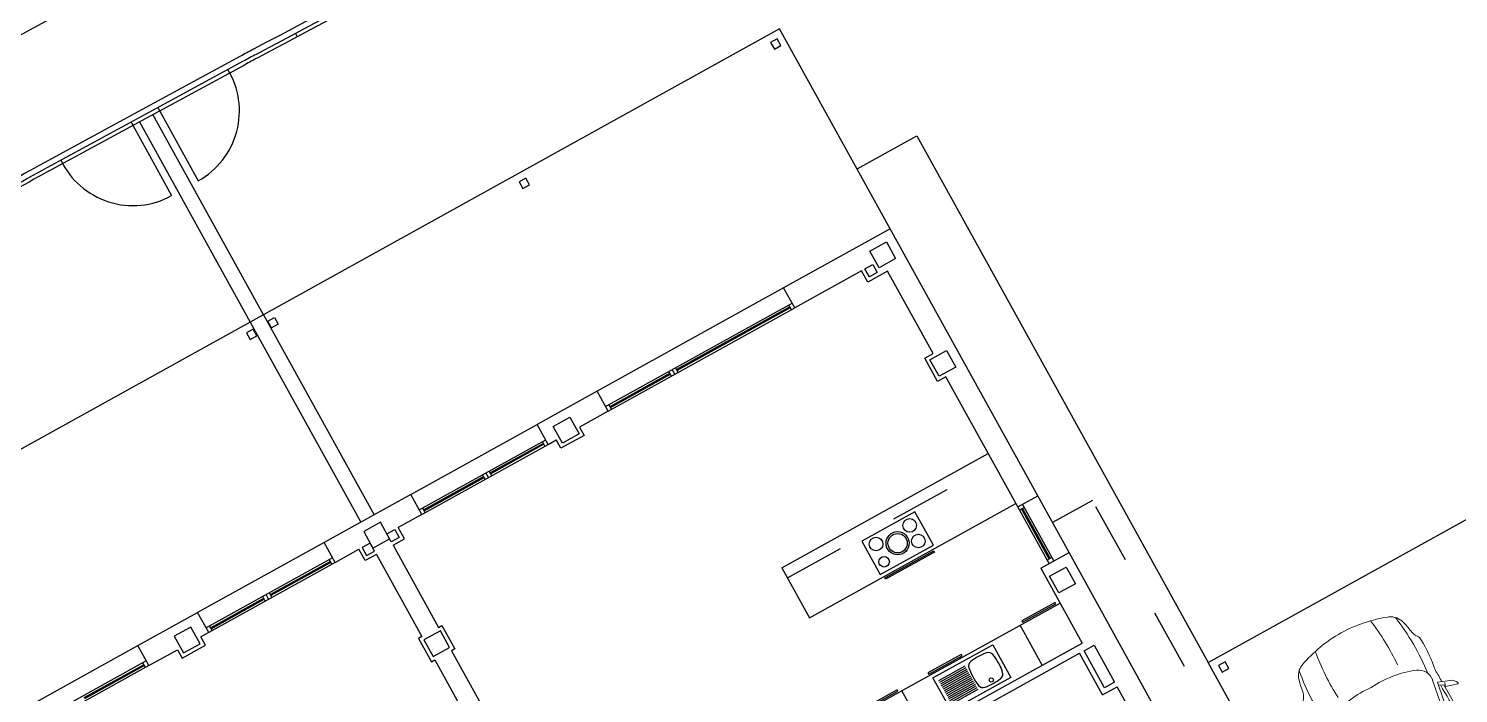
# Model space of a CAD drawing. Header units: millimetres. Extents: x 441061 to 442903, y 4515148 to 4515613.
# Drawn here: x 442603.111 to 442605.459, y 4515548.88 to 4515549.97 of the extents above; entities that cross this region are included whole.
import ezdxf

# ---------------------------------------------------------------- set-up
doc = ezdxf.new("R2010")
doc.units = ezdxf.units.MM
doc.linetypes.add('CONTINUA', pattern=[0])
doc.linetypes.add('RAYITAS', pattern=[0.375, 0.25, -0.125])
for name, color, linetype in [('01_mono BAJA', 2, 'Continuous'), ('01_piscinas', 254, 'Continuous'), ('01_proyección', 4, 'RAYITAS')]:
    doc.layers.add(name, color=color, linetype=linetype)
doc.layers.add('01_muebles_B', color=254, linetype='Continuous', lineweight=5)

# ---------------------------------------------------------------- blocks, each defined once
blk = doc.blocks.new('A$C6A825EFA')
at = {"layer": '01_mono BAJA', "color": 254}
for p, q in [((0, 12.5, 0), (0, 7.855, 0)), ((0.3, 12.075, 0), (0.3, 9.705, 0)), ((0.52, 9.705, 0), (0.3, 9.705, 0)), ((0.52, 9.705, 0), (0.52, 9.08, 0)), ((3.4, 9.08, 0), (0.52, 9.08, 0)), ((3.4, 8.98, 0), (0.425, 8.98, 0)), ((0.425, 7.855, 0), (0.425, 8.98, 0)), ((1.025, 8.98, 0), (1.025, 8.38, 0)), ((1.462, 8.43, 0), (1.462, 8.92, 0)), ((1.462, 8.92, 0), (2.362, 8.92, 0)), ((1.921, 8.85, 0), (2.317, 8.85, 0)), ((2.362, 8.92, 0), (2.362, 8.43, 0)), ((2.8, 8.98, 0), (2.8, 8.38, 0)), ((1.921, 8.825, 0), (2.317, 8.825, 0)), ((1.921, 8.8, 0), (2.317, 8.8, 0)), ((1.921, 8.775, 0), (2.317, 8.775, 0)), ((1.921, 8.75, 0), (2.317, 8.75, 0)), ((1.921, 8.725, 0), (2.317, 8.725, 0)), ((1.921, 8.7, 0), (2.317, 8.7, 0)), ((1.921, 8.675, 0), (2.317, 8.675, 0)), ((1.921, 8.65, 0), (2.317, 8.65, 0)), ((1.921, 8.625, 0), (2.317, 8.625, 0)), ((1.921, 8.6, 0), (2.317, 8.6, 0)), ((1.921, 8.575, 0), (2.317, 8.575, 0)), ((1.921, 8.55, 0), (2.317, 8.55, 0)), ((1.921, 8.525, 0), (2.317, 8.525, 0)), ((1.921, 8.5, 0), (2.317, 8.5, 0)), ((3.4, 8.38, 0), (0.425, 8.38, 0)), ((2.362, 8.43, 0), (1.462, 8.43, 0)), ((0.425, 7.855, 0), (0, 7.855, 0)), ((0, 7.855, 0), (0, 7.005, 0)), ((0.23, 7.855, 0), (0.23, 7.005, 0)), ((0.23, 7.805, 0), (0.3, 7.805, 0)), ((0.258, 7.055, 0), (0.258, 7.805, 0)), ((0.272, 7.055, 0), (0.272, 7.805, 0)), ((0.3, 7.855, 0), (0.3, 7.005, 0)), ((7.725, 5.055, 0), (7.725, 7.87, 0)), ((7.975, 5.055, 0), (7.975, 7.87, 0)), ((0.3, 7.005, 0), (0, 7.005, 0)), ((0, 7.005, 0), (0, 3, 0)), ((0.23, 7.055, 0), (0.3, 7.055, 0)), ((0.3, 7.005, 0), (0.3, 5.055, 0)), ((3.4, 6.955, 0), (0.3, 6.955, 0)), ((3.4, 6.205, 0), (3.4, 6.955, 0)), ((3.4, 6.205, 0), (0.3, 6.205, 0)), ((7.675, 4.705, 0), (7.675, 5.055, 0)), ((7.675, 5.055, 0), (7.725, 5.055, 0)), ((8.025, 5.055, 0), (7.975, 5.055, 0)), ((8.025, 4.705, 0), (8.025, 5.055, 0)), ((0.3, 4.705, 0), (0.3, 3.47, 0)), ((7.725, 4.705, 0), (7.675, 4.705, 0)), ((7.725, 3.47, 0), (7.725, 4.705, 0)), ((7.975, 3.47, 0), (7.975, 4.705, 0)), ((7.975, 4.705, 0), (8.025, 4.705, 0)), ((0.3, 3.47, 0), (0.595, 3.47, 0)), ((0.595, 3.47, 0), (0.595, 3.3, 0)), ((7.725, 3.47, 0), (7.555, 3.47, 0)), ((7.555, 3.47, 0), (7.555, 3.3, 0)), ((7.975, 3.47, 0), (8.145, 3.47, 0)), ((8.145, 3.47, 0), (8.145, 3.3, 0)), ((0.595, 3.3, 0), (1.6, 3.3, 0)), ((1.6, 3.3, 0), (1.6, 3, 0)), ((4.4, 3.3, 0), (1.6, 3.3, 0)), ((4.4, 3.23, 0), (1.6, 3.23, 0)), ((1.65, 3.3, 0), (1.65, 3.23, 0)), ((1.65, 3.272, 0), (3.35, 3.272, 0)), ((1.65, 3.258, 0), (3.35, 3.258, 0)), ((3.35, 3.3, 0), (3.35, 3.23, 0)), ((3.4, 3.3, 0), (3.4, 3.23, 0)), ((3.45, 3.3, 0), (3.45, 3.23, 0)), ((4.35, 3.272, 0), (3.45, 3.272, 0)), ((4.35, 3.258, 0), (3.45, 3.258, 0)), ((4.35, 3.3, 0), (4.35, 3.23, 0)), ((4.4, 3.3, 0), (4.4, 3, 0)), ((4.4, 3.3, 0), (4.83, 3.3, 0)), ((5.3, 3.3, 0), (5.18, 3.3, 0)), ((7.2, 3.3, 0), (5.3, 3.3, 0)), ((5.3, 3.3, 0), (5.3, 3, 0)), ((7.2, 3.23, 0), (5.3, 3.23, 0)), ((5.35, 3.3, 0), (5.35, 3.23, 0)), ((5.35, 3.272, 0), (6.15, 3.272, 0)), ((5.35, 3.258, 0), (6.15, 3.258, 0)), ((6.15, 3.3, 0), (6.15, 3.23, 0)), ((6.2, 3.3, 0), (6.2, 3.23, 0)), ((6.25, 3.3, 0), (6.25, 3.23, 0)), ((7.15, 3.272, 0), (6.25, 3.272, 0)), ((7.15, 3.258, 0), (6.25, 3.258, 0)), ((7.15, 3.3, 0), (7.15, 3.23, 0)), ((7.2, 3.3, 0), (7.555, 3.3, 0)), ((7.2, 3.3, 0), (7.2, 3, 0)), ((8.5, 3.3, 0), (8.145, 3.3, 0)), ((8.5, 3.3, 0), (10.4, 3.3, 0)), ((8.5, 3.3, 0), (8.5, 3, 0)), ((8.5, 3.23, 0), (10.4, 3.23, 0)), ((8.55, 3.3, 0), (8.55, 3.23, 0)), ((8.55, 3.272, 0), (9.45, 3.272, 0)), ((8.55, 3.258, 0), (9.45, 3.258, 0)), ((9.45, 3.3, 0), (9.45, 3.23, 0)), ((9.5, 3.3, 0), (9.5, 3.23, 0)), ((9.55, 3.3, 0), (9.55, 3.23, 0)), ((10.35, 3.272, 0), (9.55, 3.272, 0)), ((10.35, 3.258, 0), (9.55, 3.258, 0)), ((10.35, 3.3, 0), (10.35, 3.23, 0)), ((10.4, 3.3, 0), (10.4, 3, 0)), ((10.4, 3.3, 0), (10.52, 3.3, 0)), ((11.3, 3.3, 0), (10.87, 3.3, 0)), ((11.3, 3.3, 0), (11.3, 3, 0)), ((11.3, 3.3, 0), (14.1, 3.3, 0)), ((11.3, 3.23, 0), (14.1, 3.23, 0)), ((11.35, 3.3, 0), (11.35, 3.23, 0)), ((11.35, 3.272, 0), (12.25, 3.272, 0)), ((11.35, 3.258, 0), (12.25, 3.258, 0)), ((0, 3, 0), (1.6, 3, 0)), ((0, 3), (0, 0, 0)), ((1.6, 3, 0), (4.4, 3, 0)), ((4.4, 3, 0), (5.3, 3, 0)), ((7.2, 3, 0), (5.3, 3, 0)), ((7.2, 3, 0), (8.5, 3, 0)), ((7.75, 0, 0), (7.75, 3, 0)), ((7.95, 0, 0), (7.95, 3, 0)), ((8.5, 3, 0), (10.4, 3, 0)), ((11.3, 3, 0), (10.4, 3, 0)), ((14.1, 3, 0), (11.3, 3, 0)), ((0, 0, 0), (15.7, 0, 0))]:
    blk.add_line(p, q, dxfattribs=at)
at = {"layer": '01_mono BAJA', "color": 254, "elevation": 0}
for points in [[(0.3, 9.635), (0.45, 9.635), (0.45, 9.08), (0.3, 9.08)], [(0.478, 8.36), (0.478, 8.34), (0.978, 8.34), (0.978, 8.36)], [(1.887, 8.36), (1.887, 8.34), (2.387, 8.34), (2.387, 8.36)], [(2.85, 8.36), (2.85, 8.34), (3.35, 8.34), (3.35, 8.36)], [(2.28, 6.975), (1.545, 6.975), (1.545, 6.995), (2.28, 6.995)], [(1.513, 6.408), (2.313, 6.408), (2.312, 6.908), (1.512, 6.908)], [(0.425, 3.42), (0.545, 3.42), (0.545, 3.3), (0.425, 3.3)], [(7.605, 3.42), (7.725, 3.42), (7.725, 3.3), (7.605, 3.3)], [(8.095, 3.42), (7.975, 3.42), (7.975, 3.3), (8.095, 3.3)], [(0.19, 0.2), (0.09, 0.2), (0.09, 0.1), (0.19, 0.1)], [(7.64, 0.2), (7.74, 0.2), (7.74, 0.1), (7.64, 0.1)], [(8.06, 0.2), (7.96, 0.2), (7.96, 0.1), (8.06, 0.1)]]:
    blk.add_lwpolyline(points, close=True, dxfattribs=at)
at = {"layer": '01_mono BAJA', "color": 254}
for points in [[(0.375, 8.005), (0.125, 8.005), (0.125, 8.255), (0.375, 8.255), (0.375, 8.005)], [(0.375, 4.755), (0.125, 4.755), (0.125, 5.005), (0.375, 5.005), (0.375, 4.755)], [(7.725, 4.755), (7.975, 4.755), (7.975, 5.005), (7.725, 5.005), (7.725, 4.755)], [(0.375, 3.125), (0.125, 3.125), (0.125, 3.375), (0.375, 3.375), (0.375, 3.125)], [(5.13, 3.125), (4.88, 3.125), (4.88, 3.375), (5.13, 3.375), (5.13, 3.125)], [(7.725, 3.125), (7.975, 3.125), (7.975, 3.375), (7.725, 3.375), (7.725, 3.125)], [(10.57, 3.125), (10.82, 3.125), (10.82, 3.375), (10.57, 3.375), (10.57, 3.125)], [(3.965, 0.2), (3.865, 0.2), (3.865, 0.1), (3.965, 0.1)]]:
    blk.add_lwpolyline(points, close=True, dxfattribs=at)
at = {"layer": '01_mono BAJA', "color": 254, "elevation": 0}
blk.add_lwpolyline([(0.3, 5.055), (0.425, 5.055), (0.425, 4.705), (0.3, 4.705)], dxfattribs=at)
at = {"layer": '01_mono BAJA', "color": 254}
for points in [[(4.83, 3.3), (4.83, 3.425), (5.18, 3.425), (5.18, 3.3)], [(10.87, 3.3), (10.87, 3.425), (10.52, 3.425), (10.52, 3.3)]]:
    blk.add_lwpolyline(points, dxfattribs=at)
for centre, radius in [((1.704, 8.825, 0), 0.0275), ((1.66, 6.765, 0), 0.089), ((1.912, 6.658, 0), 0.152), ((1.912, 6.658, 0), 0.127), ((2.185, 6.785, 0), 0.0693), ((1.66, 6.531, 0), 0.089), ((2.165, 6.531, 0), 0.089)]:
    blk.add_circle(centre, radius, dxfattribs=at)
for centre, radius, start, end in [((1.598, 8.794, 0), 0.075, 99.0787, 169.8852), ((1.704, 8.127, 0), 0.75, 80.9213, 99.0787), ((1.811, 8.794, 0), 0.075, 10.1148, 80.9213), ((2.262, 8.675, 0), 0.75, 169.8852, 190.1148), ((1.146, 8.675, 0), 0.75, 349.8852, 10.1148), ((1.598, 8.557, 0), 0.075, 190.1148, 260.9213), ((1.704, 9.223, 0), 0.75, 260.9213, 279.0787), ((1.811, 8.557, 0), 0.075, 279.0787, 349.8852)]:
    blk.add_arc(centre, radius, start, end, dxfattribs=at)
at = {"layer": '01_proyección', "color": 120, "ltscale": 0.25}
blk.add_line((3.4, 6.355, 0), (0.3, 6.355, 0), dxfattribs=at)
at = {"layer": '01_proyección', "color": 120, "ltscale": 0.25, "elevation": 0}
blk.add_lwpolyline([(15.7, 7.405), (16.3, 7.405), (16.3, 13.1), (-0.6, 13.1), (-0.6, 7.405), (0, 7.405)], dxfattribs=at)
blk = doc.blocks.new('A$C392252A0')
at = {"layer": '01_muebles_B', "color": 254}
for p, q in [((10.715, 8.129), (10.705, 8.127)), ((10.705, 8.127), (10.752, 7.979)), ((10.738, 8.124), (10.715, 8.129)), ((10.775, 8.091), (10.738, 8.124)), ((10.846, 7.92), (10.775, 8.091)), ((8.605, 7.917), (8.455, 7.893)), ((9.019, 7.811), (8.92, 7.9)), ((9.201, 7.926), (9.149, 7.807)), ((9.219, 7.928), (9.166, 7.807)), ((9.784, 7.911), (9.748, 7.818)), ((9.876, 7.976), (9.791, 7.758)), ((9.913, 7.908), (9.882, 7.828)), ((10.418, 7.844), (10.846, 7.92)), ((10.43, 7.798), (10.894, 7.881)), ((10.752, 7.979), (10.798, 7.995)), ((10.773, 7.987), (10.809, 7.914)), ((8.499, 7.763), (8.397, 7.82)), ((8.599, 7.726), (9.971, 7.763)), ((8.599, 7.725), (8.599, 7.201)), ((9.731, 7.807), (9.031, 7.807)), ((9.898, 7.807), (9.958, 7.808)), ((10.418, 7.844), (9.958, 7.808)), ((10.43, 7.798), (9.971, 7.763)), ((8.839, 7.203), (8.537, 7.2)), ((8.537, 7.2), (8.537, 7.193)), ((8.839, 7.19), (8.537, 7.193)), ((8.599, 6.669), (8.599, 7.193)), ((8.599, 6.668), (9.971, 6.631)), ((8.499, 6.631), (8.397, 6.573)), ((8.605, 6.476), (8.455, 6.5)), ((9.019, 6.582), (8.92, 6.494)), ((9.731, 6.587), (9.031, 6.587)), ((9.201, 6.468), (9.149, 6.587)), ((9.219, 6.466), (9.166, 6.587)), ((9.784, 6.482), (9.748, 6.576)), ((9.876, 6.418), (9.791, 6.636)), ((9.913, 6.486), (9.882, 6.565)), ((9.898, 6.587), (9.958, 6.585)), ((10.418, 6.55), (9.958, 6.585)), ((10.43, 6.596), (9.971, 6.631)), ((10.418, 6.55), (10.846, 6.473)), ((10.43, 6.596), (10.894, 6.512)), ((10.705, 6.267), (10.752, 6.414)), ((10.752, 6.414), (10.798, 6.398)), ((10.773, 6.407), (10.809, 6.48)), ((10.846, 6.473), (10.775, 6.303)), ((10.715, 6.265), (10.705, 6.267)), ((10.738, 6.27), (10.715, 6.265)), ((10.775, 6.303), (10.738, 6.27))]:
    blk.add_line(p, q, dxfattribs=at)
for centre, radius, start, end in [((8.474, 7.733), 0.162, 96.7804, 161.7197), ((8.295, 7.436), 0.435, 49.0196, 78.8841), ((8.586, 8.093), 0.177, 275.9895, 308.6871), ((8.751, 7.888), 0.086, 87.4739, 128.6871), ((8.808, 7.907), 0.086, 87.4739, 128.6871), ((8.809, 4.809), 3.183, 82.5975, 89.9397), ((8.929, 7.908), 0.0124, 91.7937, 220.4777), ((10.022, -29.576), 37.513, 90.3882, 91.6701), ((10.099, -28.508), 36.485, 88.9288, 91.3819), ((9.768, 7.918), 0.0177, 338.7209, 90.3882), ((9.963, 7.889), 0.0531, 90.2143, 158.7209), ((10.099, -28.508), 36.45, 88.8997, 90.2143), ((10.099, -28.508), 36.485, 88.6181, 88.8592), ((10.925, 7.707), 0.177, 21.0532, 100.1701), ((11.3, 6.178), 1.816, 87.2886, 100.1742), ((11.313, 4.914), 2.974, 81.2806, 96.1737), ((11.389, 7.907), 0.086, 51.3129, 92.5261), ((11.554, 8.112), 0.177, 231.3129, 264.0105), ((11.467, 7.285), 0.654, 72.0531, 84.0105), ((11.619, 7.711), 0.203, 22.7994, 75.9629), ((10.216, 7.155), 1.997, 161.6598, 178.7983), ((10.242, 7.158), 1.952, 160.298, 178.865), ((8.375, 7.769), 0.0561, 66.6468, 164.8738), ((10.276, 7.152), 1.836, 162.6109, 178.6018), ((8.473, 7.717), 0.0531, 342.7058, 60.706), ((8.545, 7.725), 0.0531, 0, 49.0196), ((9.031, 7.824), 0.0177, 228.3547, 270), ((9.731, 7.824), 0.0177, 270, 338.7209), ((9.897, 7.823), 0.0159, 158.7209, 271.5074), ((8.43, 7.197), 2.089, 0, 16.7318), ((9.874, 7.302), 1.304, 355.3559, 21.0532), ((10.262, 7.197), 1.654, 0, 21.006), ((11.437, 4.633), 2.974, 81.5863, 93.456), ((10.216, 7.239), 1.997, 181.2017, 198.3402), ((10.242, 7.236), 1.952, 181.135, 199.702), ((10.276, 7.242), 1.836, 181.3982, 197.3891), ((8.839, 7.197), 0.0267, 193.7603, 166.2397), ((8.839, 7.197), 0.00662, 270, 90), ((8.43, 7.197), 2.089, 343.2682, 0), ((9.874, 7.091), 1.304, 338.9468, 4.6441), ((10.262, 7.197), 1.654, 338.994, 0), ((8.473, 6.677), 0.0531, 299.294, 17.2942), ((8.545, 6.669), 0.0531, 310.9804, 0), ((11.437, 9.761), 2.974, 266.544, 278.4137), ((8.474, 6.661), 0.162, 198.2803, 263.2196), ((8.375, 6.625), 0.0561, 195.1262, 293.3532), ((8.295, 6.957), 0.435, 281.1159, 310.9804), ((8.929, 6.486), 0.0124, 139.5223, 268.2063), ((9.031, 6.569), 0.0177, 90, 131.6453), ((9.731, 6.569), 0.0177, 21.2791, 90), ((9.897, 6.571), 0.0159, 88.4926, 201.2791), ((10.925, 6.686), 0.177, 259.8299, 338.9468), ((11.313, 9.479), 2.974, 263.8263, 278.7194), ((11.619, 6.682), 0.203, 284.0371, 337.2006), ((8.586, 6.3), 0.177, 51.3129, 84.0105), ((8.751, 6.506), 0.086, 231.3129, 272.5261), ((8.808, 6.487), 0.086, 231.3129, 272.5261), ((8.809, 9.584), 3.183, 270.0603, 277.4025), ((10.022, 43.97), 37.513, 268.3299, 269.6118), ((10.099, 42.902), 36.485, 268.6181, 271.0712), ((9.768, 6.476), 0.0177, 269.6118, 21.2791), ((9.963, 6.505), 0.0531, 201.2791, 269.7857), ((10.099, 42.902), 36.45, 269.7857, 271.1003), ((10.099, 42.902), 36.485, 271.1408, 271.3819), ((11.3, 8.215), 1.816, 259.8258, 272.7114), ((11.389, 6.487), 0.086, 267.4739, 308.6871), ((11.554, 6.282), 0.177, 95.9895, 128.6871), ((11.467, 7.108), 0.654, 275.9895, 287.9469)]:
    blk.add_arc(centre, radius, start, end, dxfattribs=at)
blk = doc.blocks.new('A$C21391103')
at = {"layer": '01_piscinas'}
for p, q in [((143.594, 80.662, 0), (143.617, 80.618)), ((141.639, 79.553), (142.928, 80.252)), ((141.785, 79.688), (142.316, 78.727)), ((140.35, 78.853), (141.633, 79.549)), ((141.433, 79.498), (141.966, 78.534)), ((141.545, 79.502, 0), (143, 76.873, 0)), ((141.633, 79.549), (141.639, 79.553)), ((143.175, 76.969, 0), (141.721, 79.597, 0)), ((150.973, 78.884), (151.76, 79.32)), ((151.76, 79.32), (155.587, 72.404)), ((155.587, 72.404), (161.081, 75.444)), ((157.231, 69.433), (155.587, 72.404))]:
    blk.add_line(p, q, dxfattribs=at)
for points in [[(190.313, 94.655, 0.016487), (186.452, 94.326, 0.014757), (179.014, 93.219, 0.006475), (173.237, 91.916, 0.008166), (166.004, 90.06, 0.021654), (156.884, 86.945, 0.020322), (148.6, 83.315, 0.00713), (143.042, 80.454, 0.000222), (142.87, 80.363), (141.581, 79.663), (140.292, 78.964, 0.002681), (138.239, 77.818), (131.338, 73.999), (128.723, 72.556), (120.808, 68.189), (115.866, 65.449), (102.696, 58.15), (102.582, 58.086), (113.364, 40.09)], [(190.311, 94.58, 0.016462), (186.461, 94.251, 0.014755), (179.028, 93.145, 0.006474), (173.255, 91.843, 0.008165), (166.024, 89.988, 0.021653), (156.911, 86.875, 0.020322), (148.633, 83.247, 0.00713), (143.077, 80.388, 0.000222), (142.906, 80.297), (141.617, 79.597), (140.328, 78.898, 0.002681), (138.276, 77.753), (131.374, 73.933), (128.759, 72.49), (120.845, 68.123), (115.902, 65.383), (102.733, 58.084), (102.686, 58.058), (113.429, 40.128)]]:
    blk.add_lwpolyline(points, format="xyb", dxfattribs=at)
at = {"layer": '01_piscinas', "elevation": 0}
blk.add_lwpolyline([(130.593, 75.444), (137.445, 79.236, -0.002679), (139.511, 80.389), (140.804, 81.091), (142.098, 81.793, -0.000228), (142.276, 81.888, -0.007137), (147.881, 84.772, -0.008301), (151.278, 86.359)], format="xyb", dxfattribs=at)
at = {"layer": '01_piscinas'}
blk.add_lwpolyline([(155.859, 72.326), (155.811, 72.413), (155.723, 72.365), (155.771, 72.278)], close=True, dxfattribs=at)
for centre, radius, start, end in [((246.111, -113.01), 219.082, 116.41314, 118.0471), ((246.111, -113.01), 219.082, 118.04711, 118.09783), ((141.808, 79.646), 1.05, 298.9586, 31.1205), ((141.458, 79.452), 1.05, 205.66, 298.9586), ((246.111, -113.01), 219.082, 118.8647, 119.47916)]:
    blk.add_arc(centre, radius, start, end, dxfattribs=at)
at = {"layer": '01_piscinas', "rotation": 208.9585834453381}
blk.add_blockref('A$C6A825EFA', (149.956, 80.722, 0), dxfattribs=at)
at = {"layer": '01_piscinas', "xscale": -1.1, "yscale": 1.1, "zscale": 1.1, "rotation": 298.9585965534582}
blk.add_blockref('A$C392252A0', (156.754, 57.491), dxfattribs=at)

msp = doc.modelspace()

# ---------------------------------------------------------------- block references
at = {"layer": '01_piscinas', "color": 6, "linetype": 'CONTINUA', "xscale": 0.125, "yscale": 0.125, "zscale": 0.125}
msp.add_blockref('A$C21391103', (442585.5998, 4515539.8796), dxfattribs=at)

doc.saveas('drawing.dxf')
